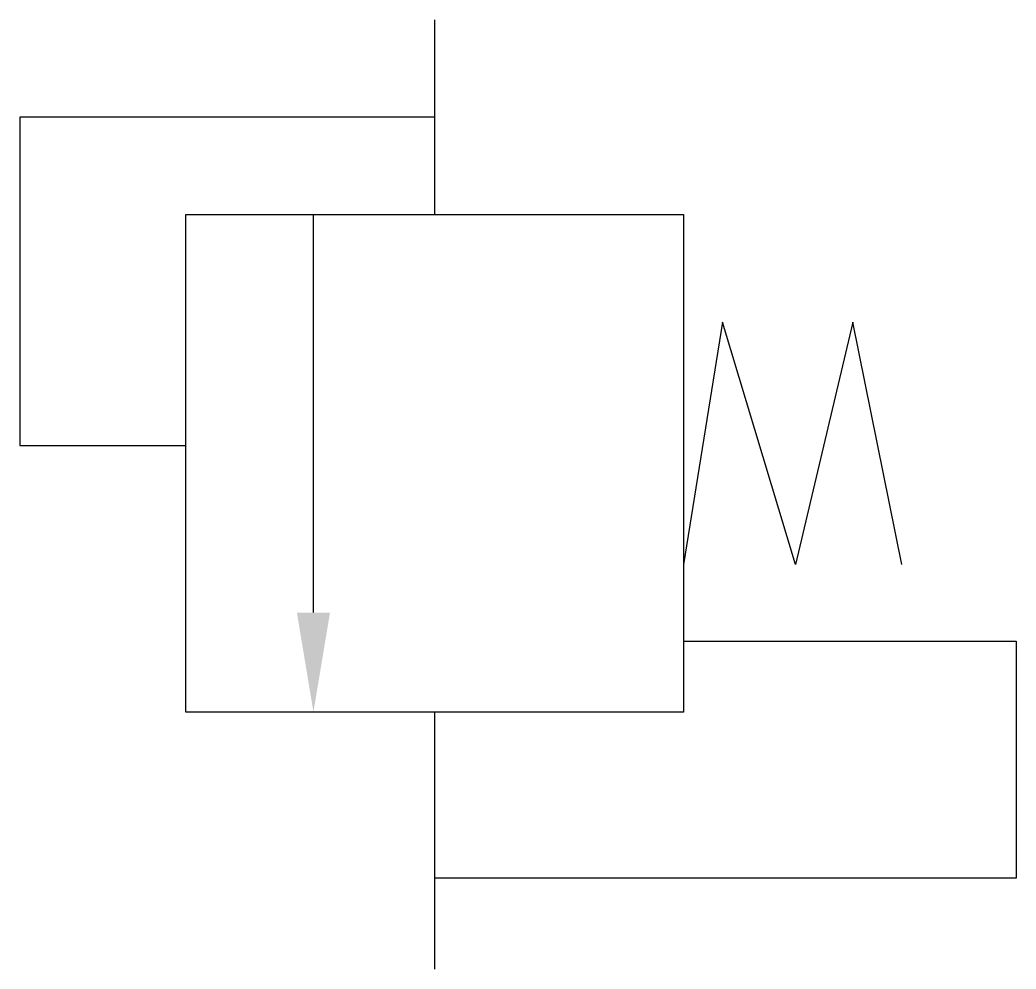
# Model space of a CAD drawing. Extents: x -7.3 to 10.2, y -20.6 to -3.9.
import ezdxf

# ---------------------------------------------------------------- set-up
doc = ezdxf.new("R2010")
doc.units = 0
doc.linetypes.add('DASHED', pattern=[0])
doc.layers.add('2', color=1, linetype='CONTINUOUS')

msp = doc.modelspace()

# ---------------------------------------------------------------- linework, layer by layer
at = {"layer": '2', "color": 0}
for p, q in [((0, -3.872), (0, -7.295)), ((-2.131, -14.293), (-2.131, -7.295)), ((5.062, -9.186), (4.374, -13.45)), ((6.347, -13.45), (5.062, -9.186)), ((7.356, -9.186), (6.347, -13.45)), ((8.215, -13.45), (7.356, -9.186))]:
    msp.add_line(p, q, dxfattribs=at)
at = {"layer": '2', "color": 0, "linetype": 'DASHED'}
for p, q in [((0, -5.583), (-7.292, -5.583)), ((-7.292, -5.583), (-7.292, -11.354)), ((-7.292, -11.354), (-4.374, -11.354)), ((4.374, -14.798), (10.224, -14.798)), ((10.224, -14.798), (10.224, -18.965)), ((0, -16.043), (0, -20.563)), ((10.224, -18.965), (0, -18.965))]:
    msp.add_line(p, q, dxfattribs=at)
at = {"layer": '2', "color": 0}
msp.add_lwpolyline([(-4.374, -16.043), (-4.374, -7.295), (4.374, -7.295), (4.374, -16.043)], close=True, dxfattribs=at)
msp.add_solid([(-1.839, -14.293), (-2.422, -14.293), (-2.131, -16.043)], dxfattribs=at)

doc.saveas('drawing.dxf')
